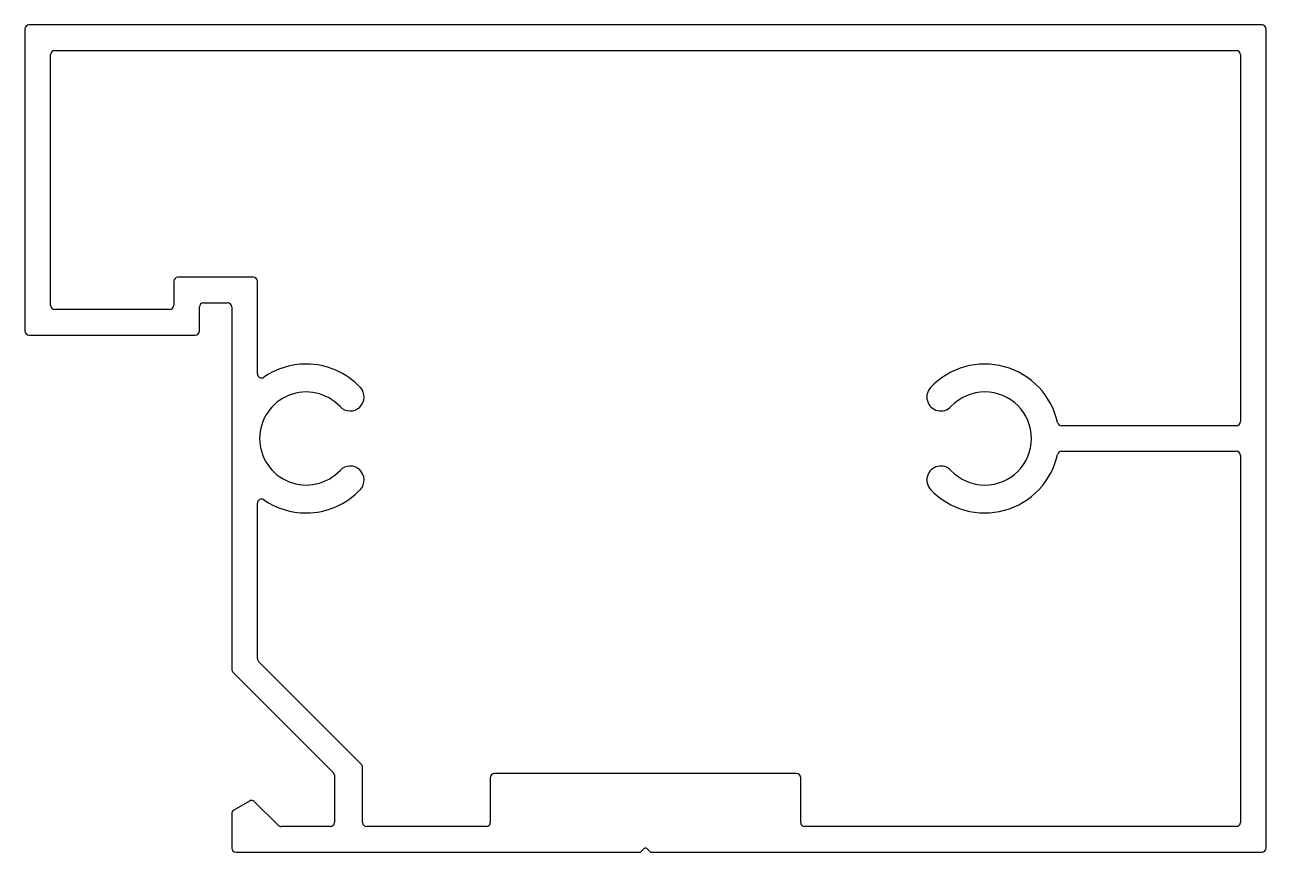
# Model space of a CAD drawing. Extents: x -35.4 to 40.8, y 4.8 to 55.6.
import ezdxf

# ---------------------------------------------------------------- set-up
doc = ezdxf.new("R2010")
doc.units = 0
doc.layers.get('0').update_dxf_attribs({"linetype": 'CONTINUOUS'})

msp = doc.modelspace()

# ---------------------------------------------------------------- linework, layer by layer
for p, q in [((-35.446, 55.343), (-35.446, 36.801)), ((40.5, 55.597), (-35.192, 55.597)), ((40.754, 5.051), (40.754, 55.343)), ((-33.871, 38.376), (-33.871, 53.768)), ((-33.617, 54.022), (38.925, 54.022)), ((39.179, 53.768), (39.179, 31.238)), ((-26.302, 39.849), (-26.302, 38.376)), ((-21.425, 40.103), (-26.048, 40.103)), ((-21.171, 34.168), (-21.171, 39.849)), ((-26.556, 38.122), (-33.617, 38.122)), ((-24.727, 36.801), (-24.727, 38.274)), ((-24.473, 38.528), (-23, 38.528)), ((-22.746, 38.274), (-22.746, 16.027)), ((-35.192, 36.547), (-24.981, 36.547)), ((38.925, 30.984), (28.194, 30.984)), ((28.194, 29.41), (38.925, 29.41)), ((39.179, 29.156), (39.179, 6.626)), ((-21.171, 16.68), (-21.171, 26.227)), ((-14.794, 10.197), (-21.097, 16.5)), ((-22.672, 15.848), (-16.521, 9.697)), ((-14.72, 6.626), (-14.72, 10.018)), ((-16.447, 9.518), (-16.447, 6.626)), ((-6.871, 9.369), (-6.871, 6.626)), ((2.654, 9.623), (-6.617, 9.623)), ((11.925, 9.623), (2.654, 9.623)), ((12.179, 6.626), (12.179, 9.369)), ((-21.645, 7.938), (-22.619, 7.376)), ((-19.887, 6.446), (-21.338, 7.898)), ((-22.746, 7.156), (-22.746, 5.051)), ((-16.701, 6.372), (-19.707, 6.372)), ((-7.125, 6.372), (-14.466, 6.372)), ((38.925, 6.372), (12.433, 6.372)), ((-22.492, 4.797), (2.295, 4.797)), ((2.385, 4.834), (2.564, 5.014)), ((2.744, 5.014), (2.923, 4.834)), ((3.013, 4.797), (40.5, 4.797))]:
    msp.add_line(p, q)
for centre, radius, start, end in [((-35.192, 55.343), 0.254, 90, 180), ((40.5, 55.343), 0.254, 360, 90), ((-33.617, 53.768), 0.254, 90, 180), ((38.925, 53.768), 0.254, 360, 90), ((-26.048, 39.849), 0.254, 90, 180), ((-21.425, 39.849), 0.254, 0, 90), ((-33.617, 38.376), 0.254, 180, 270), ((-26.556, 38.376), 0.254, 270, 360), ((-24.473, 38.274), 0.254, 90, 180), ((-23, 38.274), 0.254, 0, 90), ((-35.192, 36.801), 0.254, 180, 270), ((-24.981, 36.801), 0.254, 270, 360), ((-18.174, 30.197), 4.572, 90, 124.64019), ((-18.174, 30.197), 4.572, 43.34236, 90), ((23.482, 30.197), 4.572, 12.46185, 136.65764), ((-20.917, 34.168), 0.254, 180, 304.64019), ((-18.174, 30.197), 2.857, 43.34236, 316.65764), ((-15.472, 32.747), 0.857, 223.34236, 43.34236), ((20.78, 32.747), 0.857, 136.65764, 316.65764), ((23.482, 30.197), 2.857, 90, 136.65764), ((23.482, 30.197), 2.857, 270, 90), ((28.194, 31.238), 0.254, 192.46185, 270), ((38.925, 31.238), 0.254, 270, 360), ((23.482, 30.197), 4.572, 223.34236, 347.53815), ((28.194, 29.156), 0.254, 90, 167.53815), ((38.925, 29.156), 0.254, 360, 90), ((-15.472, 27.647), 0.857, 316.65764, 136.65764), ((20.78, 27.647), 0.857, 43.34236, 223.34236), ((23.482, 30.197), 2.857, 223.34236, 270), ((-18.174, 30.197), 4.572, 270, 316.65764), ((-20.917, 26.227), 0.254, 55.35981, 180), ((-18.174, 30.197), 4.572, 235.35981, 270), ((-22.492, 16.027), 0.254, 180, 225), ((-20.917, 16.68), 0.254, 180, 225), ((-14.974, 10.018), 0.254, 360, 45), ((-16.701, 9.518), 0.254, 0, 45), ((-6.617, 9.369), 0.254, 90, 180), ((11.925, 9.369), 0.254, 0, 90), ((-21.518, 7.718), 0.254, 90, 120), ((-21.518, 7.718), 0.254, 45, 90), ((-22.492, 7.156), 0.254, 120, 180), ((-19.707, 6.626), 0.254, 225, 270), ((-16.701, 6.626), 0.254, 270, 0), ((-14.466, 6.626), 0.254, 180, 270), ((-7.125, 6.626), 0.254, 270, 360), ((12.433, 6.626), 0.254, 180, 270), ((38.925, 6.626), 0.254, 270, 360), ((-22.492, 5.051), 0.254, 180, 270), ((2.295, 4.924), 0.127, 270, 315), ((2.654, 4.924), 0.127, 90, 135), ((2.654, 4.924), 0.127, 45, 90), ((3.013, 4.924), 0.127, 225, 270), ((40.5, 5.051), 0.254, 270, 0)]:
    msp.add_arc(centre, radius, start, end)

doc.saveas('drawing.dxf')
